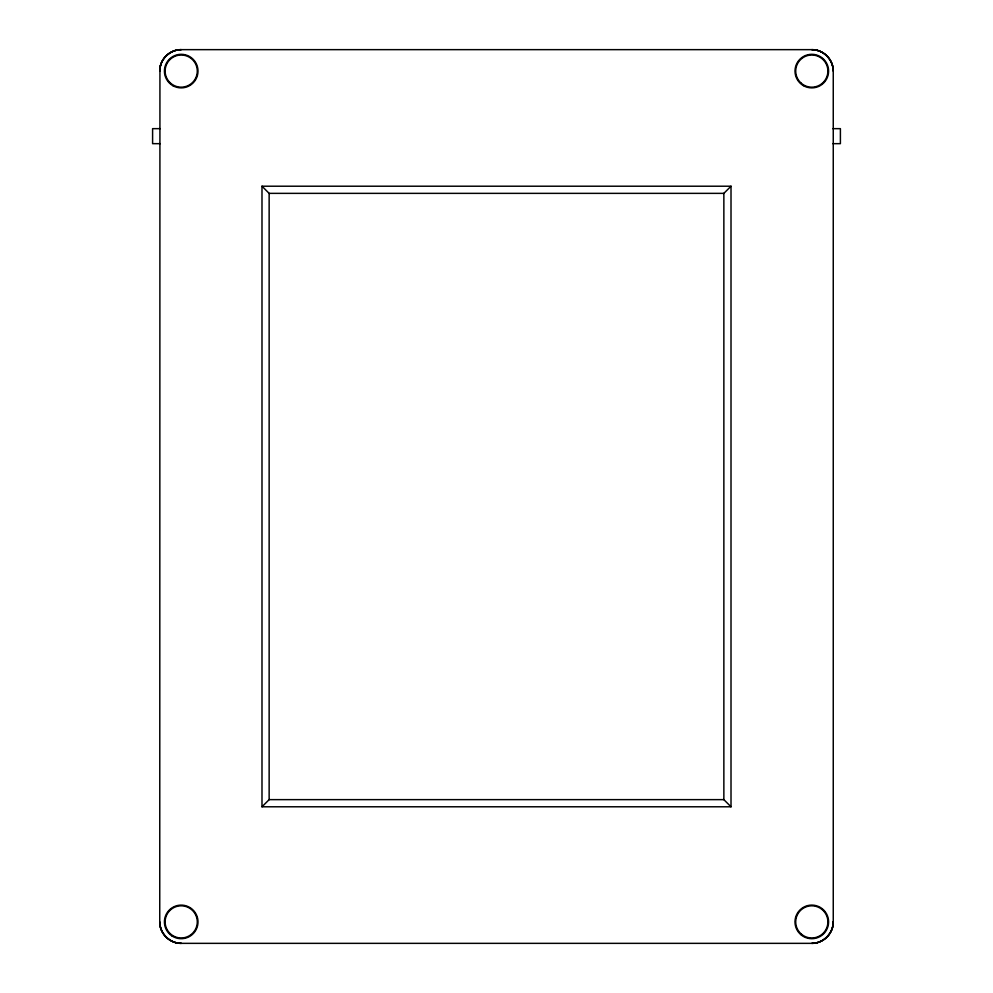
<?xml version="1.0" encoding="UTF-8"?>
<svg xmlns="http://www.w3.org/2000/svg" width="993" height="993" viewBox="0 0 993 993"><rect width="100%" height="100%" fill="white"/><g stroke="black" fill="none" stroke-linecap="round" stroke-linejoin="round"><path stroke-width="1.49" d="M731.009 806.788L723.86 799.638L723.86 193.362L731.009 186.212L261.991 186.212L261.991 806.788L731.009 806.788L731.009 186.212M261.991 806.788L269.14 799.638L269.14 193.362L261.991 186.212M160.221 128.656L152.599 128.656L152.599 143.662L160.221 143.662M832.866 128.656L840.401 128.656L840.401 143.662L832.866 143.662M269.14 193.362L723.86 193.362M269.14 799.638L723.86 799.638M159.935 68.294L159.749 921.901C159.513 933.37 169.741 943.586 181.198 943.35L811.802 943.35C823.259 943.586 833.487 933.37 833.251 921.901L833.251 71.099C833.487 59.63 823.259 49.414 811.802 49.65L181.198 49.65C170.746 49.489 161.139 57.917 159.935 68.294M160.481 65.55L159.749 71.099A21.449 21.449 0 0 1 181.198 49.65C171.715 49.7 162.989 56.402 160.481 65.55M833.251 921.901C833.313 933.383 823.271 943.424 811.802 943.35A21.449 21.449 0 0 0 833.251 921.901M817.351 50.382L811.802 49.65A21.449 21.449 0 0 1 833.251 71.099C833.189 61.616 826.499 52.89 817.351 50.382M181.198 943.35C169.729 943.424 159.687 933.383 159.749 921.901A21.449 21.449 0 0 0 181.198 943.35M803.399 85.646A16.807 16.807 0 0 0 828.596 71.099A16.807 16.807 0 0 0 803.399 56.551A16.807 16.807 0 0 0 803.399 85.646M172.807 85.646A16.807 16.807 0 0 0 198.004 71.099A16.807 16.807 0 0 0 172.807 56.551A16.807 16.807 0 0 0 172.807 85.646M171.789 935.816A16.807 16.807 0 0 0 197.967 923.093A16.807 16.807 0 0 0 173.862 906.795A16.807 16.807 0 0 0 171.789 935.816M801.463 935.158A16.807 16.807 0 0 0 828.435 924.222A16.807 16.807 0 0 0 805.484 906.324A16.807 16.807 0 0 0 801.463 935.158M170.275 82.915A16.099 16.099 0 0 0 196.899 74.661A16.099 16.099 0 0 0 176.431 55.72A16.099 16.099 0 0 0 170.275 82.915M800.867 82.915A16.099 16.099 0 0 0 827.504 74.661A16.099 16.099 0 0 0 807.024 55.72A16.099 16.099 0 0 0 800.867 82.915M800.867 933.718A16.099 16.099 0 0 0 827.504 925.464A16.099 16.099 0 0 0 807.024 906.522A16.099 16.099 0 0 0 800.867 933.718M170.275 933.718A16.099 16.099 0 0 0 196.899 925.464A16.099 16.099 0 0 0 176.431 906.522A16.099 16.099 0 0 0 170.275 933.718"/></g></svg>
